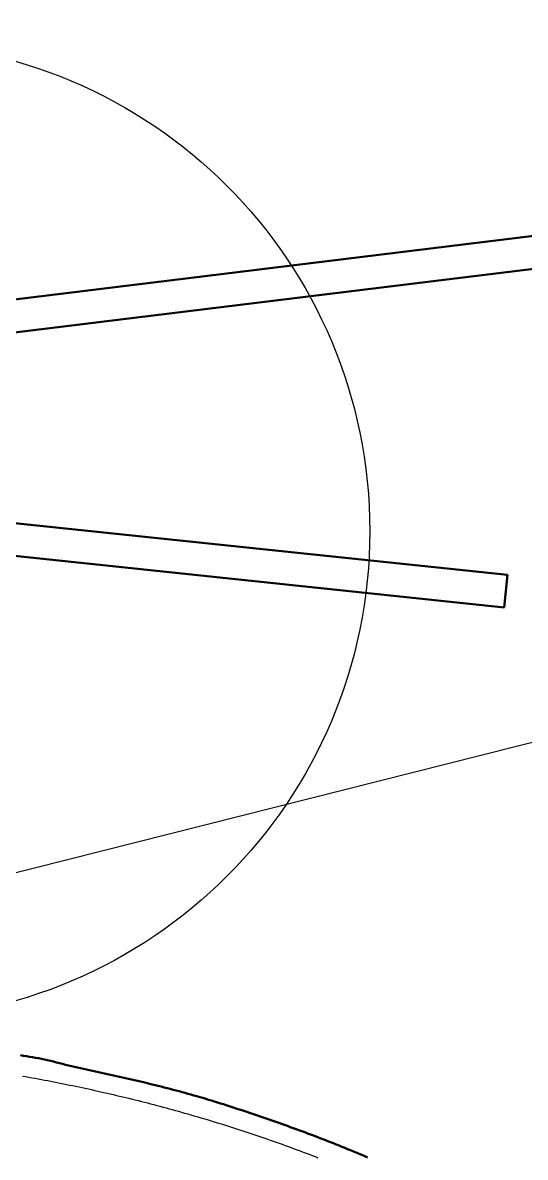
# Model space of a CAD drawing. Header units: millimetres. Extents: x 0 to 594, y 0 to 420.
# Drawn here: x 100.49 to 108.79, y 355 to 373.71 of the extents above; entities that cross this region are included whole.
import ezdxf

# ---------------------------------------------------------------- set-up
doc = ezdxf.new("R2010")
doc.units = ezdxf.units.MM
doc.linetypes.add('ISO02-TRAZOS', pattern=[3.75, 3, -0.75])
for name, color, linetype, lineweight in [('01-VISIBLE', 7, 'CONTINUOUS', 50), ('02-OCULTA', 4, 'ISO02-TRAZOS', 25), ('08-FINA', 5, 'CONTINUOUS', 25)]:
    doc.layers.add(name, color=color, linetype=linetype, lineweight=lineweight)

msp = doc.modelspace()

# ---------------------------------------------------------------- linework, layer by layer
at = {"layer": '01-VISIBLE'}
for p, q in [((92.734, 368.209), (109.93, 370.32)), ((93.416, 367.749), (109.996, 369.784)), ((99.816, 365.518), (108.501, 364.605)), ((99.536, 365.005), (108.445, 364.068)), ((108.445, 364.068), (108.501, 364.605))]:
    msp.add_line(p, q, dxfattribs=at)
msp.add_lwpolyline([(106.188, 354.998), (106.141, 355.018), (106.095, 355.038), (106.048, 355.058), (106.001, 355.078), (105.954, 355.097), (105.907, 355.117), (105.86, 355.136), (105.813, 355.155), (105.766, 355.174), (105.719, 355.193), (105.672, 355.212), (105.625, 355.231), (105.578, 355.249), (105.531, 355.268), (105.483, 355.286), (105.436, 355.305), (105.389, 355.323), (105.341, 355.341), (105.294, 355.359), (105.246, 355.377), (105.199, 355.394), (105.151, 355.412), (105.104, 355.43), (105.056, 355.447), (105.008, 355.465), (104.961, 355.482), (104.913, 355.499), (104.865, 355.517), (104.817, 355.534), (104.77, 355.551), (104.722, 355.568), (104.674, 355.584), (104.626, 355.601), (104.578, 355.618), (104.53, 355.634), (104.482, 355.651), (104.434, 355.667), (104.386, 355.684), (104.338, 355.7), (104.29, 355.716), (104.242, 355.732), (104.194, 355.749), (104.146, 355.765), (104.097, 355.781), (104.049, 355.796), (104.001, 355.812), (103.953, 355.828), (103.904, 355.844), (103.856, 355.859), (103.808, 355.874), (103.759, 355.89), (103.711, 355.905), (103.662, 355.92), (103.614, 355.935), (103.565, 355.949), (103.517, 355.964), (103.468, 355.979), (103.419, 355.993), (103.371, 356.007), (103.322, 356.021), (103.273, 356.035), (103.224, 356.049), (103.175, 356.062), (103.126, 356.076), (103.078, 356.089), (103.029, 356.102), (102.979, 356.115), (102.93, 356.128), (102.881, 356.141), (102.832, 356.153), (102.783, 356.166), (102.734, 356.178), (102.684, 356.19), (102.635, 356.202), (102.586, 356.214), (102.536, 356.226), (102.487, 356.238), (102.438, 356.249), (102.388, 356.261), (102.339, 356.272), (102.289, 356.284), (102.24, 356.295), (102.19, 356.306), (102.141, 356.317), (102.091, 356.329), (102.042, 356.34), (101.992, 356.351), (101.943, 356.362), (101.893, 356.373), (101.844, 356.384), (101.794, 356.395), (101.745, 356.406), (101.695, 356.416), (101.646, 356.427), (101.596, 356.438), (101.546, 356.449), (101.497, 356.46), (101.447, 356.471), (101.398, 356.482), (101.348, 356.493), (101.299, 356.504), (101.249, 356.516), (101.2, 356.527), (101.151, 356.539), (101.101, 356.552), (101.052, 356.565), (101.004, 356.578), (100.955, 356.592), (100.905, 356.604), (100.856, 356.615), (100.806, 356.625), (100.756, 356.634), (100.706, 356.643), (100.656, 356.651), (100.606, 356.659), (100.556, 356.667), (100.506, 356.675), (100.456, 356.683)], dxfattribs=at)
msp.add_arc((95.5, 367.23), 20.23, 0, 180, dxfattribs=at)
at = {"layer": '02-OCULTA'}
for p, q in [((92.734, 368.209), (109.93, 370.32)), ((92.8, 367.673), (109.996, 369.784)), ((97.184, 365.795), (108.501, 364.605)), ((97.127, 365.258), (108.445, 364.068)), ((108.445, 364.068), (108.501, 364.605))]:
    msp.add_line(p, q, dxfattribs=at)
msp.add_lwpolyline([(100.491, 356.34), (100.543, 356.331), (100.595, 356.322), (100.647, 356.313), (100.699, 356.303), (100.751, 356.294), (100.803, 356.284), (100.855, 356.274), (100.907, 356.264), (100.959, 356.254), (101.011, 356.244), (101.062, 356.234), (101.114, 356.224), (101.166, 356.213), (101.218, 356.203), (101.27, 356.192), (101.321, 356.182), (101.373, 356.171), (101.425, 356.16), (101.476, 356.149), (101.528, 356.138), (101.58, 356.127), (101.631, 356.116), (101.683, 356.104), (101.734, 356.093), (101.786, 356.081), (101.837, 356.07), (101.889, 356.058), (101.94, 356.046), (101.992, 356.034), (102.043, 356.022), (102.095, 356.01), (102.146, 355.997), (102.197, 355.985), (102.249, 355.973), (102.3, 355.96), (102.351, 355.947), (102.402, 355.935), (102.454, 355.922), (102.505, 355.909), (102.556, 355.896), (102.607, 355.882), (102.658, 355.869), (102.709, 355.856), (102.76, 355.842), (102.811, 355.828), (102.862, 355.815), (102.913, 355.801), (102.964, 355.787), (103.015, 355.773), (103.066, 355.759), (103.117, 355.744), (103.168, 355.73), (103.219, 355.716), (103.269, 355.701), (103.32, 355.686), (103.371, 355.672), (103.421, 355.657), (103.472, 355.642), (103.523, 355.627), (103.573, 355.611), (103.624, 355.596), (103.674, 355.581), (103.725, 355.565), (103.775, 355.55), (103.826, 355.534), (103.876, 355.518), (103.926, 355.502), (103.977, 355.486), (104.027, 355.47), (104.077, 355.454), (104.128, 355.437), (104.178, 355.421), (104.228, 355.404), (104.278, 355.387), (104.328, 355.371), (104.378, 355.354), (104.428, 355.337), (104.478, 355.319), (104.528, 355.302), (104.578, 355.285), (104.628, 355.267), (104.677, 355.25), (104.727, 355.232), (104.777, 355.214), (104.827, 355.196), (104.876, 355.178), (104.926, 355.16), (104.975, 355.142), (105.025, 355.124), (105.074, 355.105), (105.124, 355.087), (105.173, 355.068), (105.223, 355.049), (105.272, 355.03), (105.321, 355.011), (105.37, 354.992)], dxfattribs=at)
at = {"layer": '08-FINA'}
msp.add_line((143.122, 370.478), (95.5, 358.457), dxfattribs=at)
msp.add_circle((98.172, 365.329), 8.053, dxfattribs=at)

doc.saveas('drawing.dxf')
